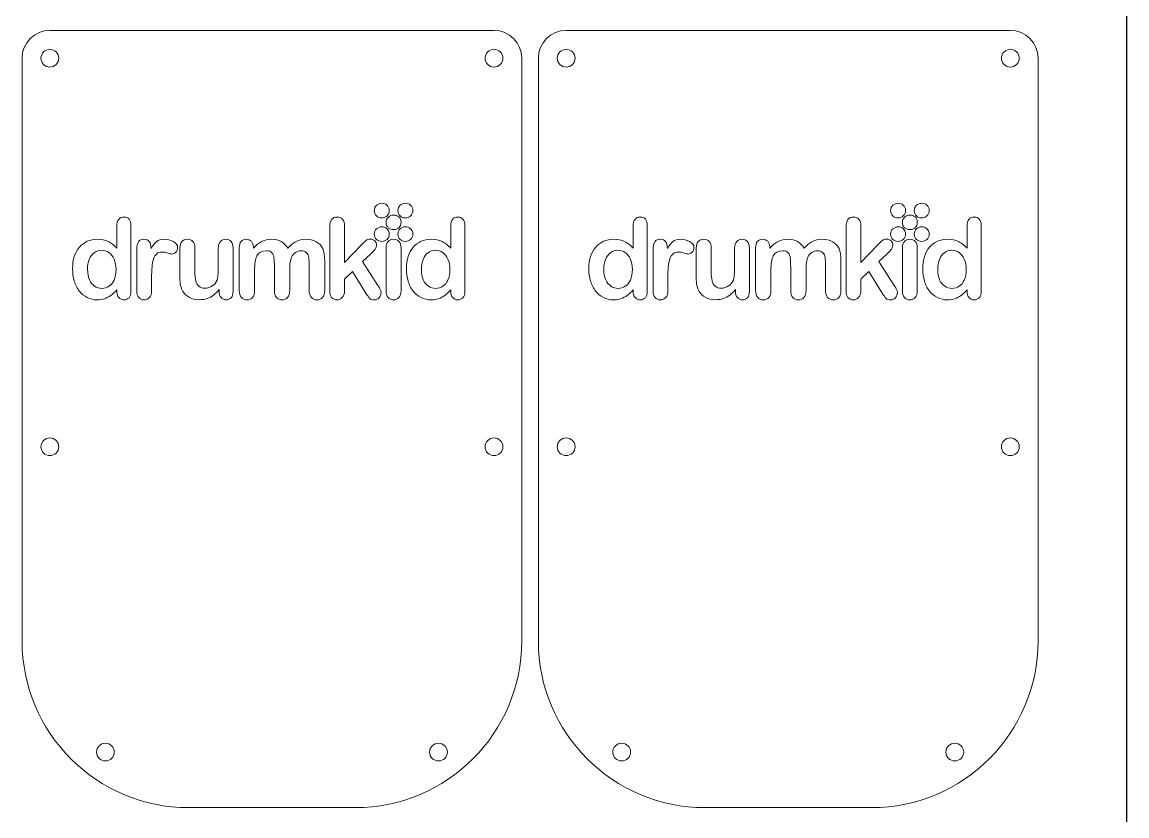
# Model space of a CAD drawing. Header units: millimetres. Extents: x 0 to 400, y 0 to 600.
# Drawn here: x 201 to 400, y 156.5 to 299.5 of the extents above; entities that cross this region are included whole.
import ezdxf

# ---------------------------------------------------------------- set-up
doc = ezdxf.new("R2010")
doc.units = ezdxf.units.MM
for name, color, linetype, lineweight, true_color in [('cut profiles', 1, 'Continuous', 9, 0xff0000), ('line engrave', 5, 'Continuous', 9, 0x0000ff), ('sheet outline', 3, 'Continuous', 25, 0x00ff00)]:
    doc.layers.add(name, color=color, linetype=linetype, lineweight=lineweight, true_color=true_color)

msp = doc.modelspace()

# ---------------------------------------------------------------- linework, layer by layer
at = {"layer": 'cut profiles'}
for p, q in [((206, 298), (286, 298)), ((299, 298), (379, 298)), ((201, 188), (201, 293)), ((291, 188), (291, 293)), ((294, 188), (294, 293)), ((384, 188), (384, 293)), ((231, 158), (261, 158)), ((324, 158), (354, 158))]:
    msp.add_line(p, q, dxfattribs=at)
for centre in [(206, 293), (286, 293), (299, 293), (379, 293), (206, 223), (286, 223), (299, 223), (379, 223), (216, 168), (276, 168), (309, 168), (369, 168)]:
    msp.add_circle(centre, 1.6, dxfattribs=at)
for centre, radius, start, end in [((206, 293), 5, 90, 180), ((286, 293), 5, 0, 90), ((299, 293), 5, 90, 180), ((379, 293), 5, 0, 90), ((231, 188), 30, 180, 270), ((261, 188), 30, 270, 0), ((324, 188), 30, 180, 270), ((354, 188), 30, 270, 0)]:
    msp.add_arc(centre, radius, start, end, dxfattribs=at)
at = {"layer": 'line engrave', "color": 5, "true_color": 0x0000ff}
for points in [[(218.07, 258.75), (218.07, 262.72)], [(220.61, 262.86), (220.61, 251)], [(259.08, 262.72), (259.08, 256.2), (262.11, 259.37)], [(278.21, 258.75), (278.21, 262.72)], [(280.75, 262.86), (280.75, 251)], [(311.07, 258.75), (311.07, 262.72)], [(313.61, 262.86), (313.61, 251)], [(352.08, 262.72), (352.08, 256.2), (355.11, 259.37)], [(371.21, 258.75), (371.21, 262.72)], [(373.75, 262.86), (373.75, 251)], [(256.41, 251.1), (256.41, 262.56)], [(349.41, 251.1), (349.41, 262.56)], [(229.43, 253.46), (229.43, 258.79)], [(232.12, 258.79), (232.12, 254.49)], [(236.33, 255.52), (236.33, 258.79)], [(239.01, 258.79), (239.01, 251)], [(240.11, 251.16), (240.11, 258.85)], [(242.67, 259.01), (242.67, 258.75)], [(266.56, 251.1), (266.56, 258.79)], [(269.25, 258.87), (269.25, 251.1)], [(322.43, 253.46), (322.43, 258.79)], [(325.12, 258.79), (325.12, 254.49)], [(329.33, 255.52), (329.33, 258.79)], [(332.01, 258.79), (332.01, 251)], [(333.11, 251.16), (333.11, 258.85)], [(335.67, 259.01), (335.67, 258.75)], [(359.56, 251.1), (359.56, 258.79)], [(362.25, 258.87), (362.25, 251.1)], [(221.64, 251.1), (221.64, 258.58)], [(263.76, 257.7), (262.33, 256.39), (265.09, 252.06)], [(314.64, 251.1), (314.64, 258.58)], [(356.76, 257.7), (355.33, 256.39), (358.09, 252.06)], [(242.88, 254.79), (242.88, 251.16)], [(246.44, 251.16), (246.44, 255.44)], [(249.21, 254.73), (249.21, 251.16)], [(252.71, 251.16), (252.71, 255.68)], [(255.5, 256.41), (255.5, 251.16)], [(335.88, 254.79), (335.88, 251.16)], [(339.44, 251.16), (339.44, 255.44)], [(342.21, 254.73), (342.21, 251.16)], [(345.71, 251.16), (345.71, 255.68)], [(348.5, 256.41), (348.5, 251.16)], [(224.32, 253.35), (224.32, 251.1)], [(262.91, 250.7), (260.54, 254.6), (259.08, 253.22), (259.08, 251.08)], [(317.32, 253.35), (317.32, 251.1)], [(355.91, 250.7), (353.54, 254.6), (352.08, 253.22), (352.08, 251.08)], [(218.07, 251), (218.07, 251.27)], [(236.49, 250.98), (236.49, 251.33)], [(278.21, 251), (278.21, 251.27)], [(311.07, 251), (311.07, 251.27)], [(329.49, 250.98), (329.49, 251.33)], [(371.21, 251), (371.21, 251.27)]]:
    msp.add_lwpolyline(points, dxfattribs=at)
for points in [[(264.84, 266.5), (265.12, 266.75), (265.44, 266.87), (265.8, 266.87)], [(265.8, 266.87), (266.14, 266.87), (266.45, 266.76), (266.72, 266.54)], [(269.09, 266.5), (269.37, 266.75), (269.69, 266.87), (270.05, 266.87)], [(270.05, 266.87), (270.4, 266.87), (270.71, 266.76), (270.97, 266.54)], [(357.84, 266.5), (358.12, 266.75), (358.44, 266.87), (358.8, 266.87)], [(358.8, 266.87), (359.14, 266.87), (359.45, 266.76), (359.72, 266.54)], [(362.09, 266.5), (362.37, 266.75), (362.69, 266.87), (363.05, 266.87)], [(363.05, 266.87), (363.4, 266.87), (363.71, 266.76), (363.97, 266.54)], [(264.44, 265.56), (264.44, 265.94), (264.57, 266.25), (264.84, 266.5)], [(264.83, 264.59), (264.57, 264.82), (264.44, 265.14), (264.44, 265.56)], [(266.72, 266.54), (266.99, 266.31), (267.13, 265.99), (267.13, 265.56)], [(267.13, 265.56), (267.13, 265.15), (266.99, 264.82), (266.73, 264.59)], [(266.97, 264.37), (267.24, 264.62), (267.56, 264.75), (267.92, 264.75)], [(267.92, 264.75), (268.27, 264.75), (268.58, 264.63), (268.85, 264.41)], [(268.69, 265.56), (268.69, 265.94), (268.83, 266.25), (269.09, 266.5)], [(269.08, 264.59), (268.82, 264.82), (268.69, 265.14), (268.69, 265.56)], [(270.97, 266.54), (271.24, 266.31), (271.38, 265.99), (271.38, 265.56)], [(271.38, 265.56), (271.38, 265.15), (271.25, 264.82), (270.98, 264.59)], [(357.44, 265.56), (357.44, 265.94), (357.57, 266.25), (357.84, 266.5)], [(357.83, 264.59), (357.57, 264.82), (357.44, 265.14), (357.44, 265.56)], [(359.72, 266.54), (359.99, 266.31), (360.13, 265.99), (360.13, 265.56)], [(360.13, 265.56), (360.13, 265.15), (359.99, 264.82), (359.73, 264.59)], [(359.97, 264.37), (360.24, 264.62), (360.56, 264.75), (360.92, 264.75)], [(360.92, 264.75), (361.27, 264.75), (361.58, 264.63), (361.85, 264.41)], [(361.69, 265.56), (361.69, 265.94), (361.83, 266.25), (362.09, 266.5)], [(362.08, 264.59), (361.82, 264.82), (361.69, 265.14), (361.69, 265.56)], [(363.97, 266.54), (364.24, 266.31), (364.38, 265.99), (364.38, 265.56)], [(364.38, 265.56), (364.38, 265.15), (364.25, 264.82), (363.98, 264.59)], [(218.07, 262.72), (218.07, 263.27), (218.18, 263.69), (218.4, 263.97)], [(218.4, 263.97), (218.62, 264.25), (218.94, 264.39), (219.34, 264.39)], [(219.34, 264.39), (219.75, 264.39), (220.06, 264.26), (220.28, 264)], [(220.28, 264), (220.5, 263.74), (220.61, 263.36), (220.61, 262.86)], [(256.41, 262.56), (256.41, 263.16), (256.52, 263.61), (256.75, 263.92)], [(256.75, 263.92), (256.98, 264.23), (257.31, 264.39), (257.73, 264.39)], [(257.73, 264.39), (258.15, 264.39), (258.48, 264.25), (258.72, 263.97)], [(258.72, 263.97), (258.96, 263.69), (259.08, 263.27), (259.08, 262.72)], [(265.8, 264.24), (265.42, 264.24), (265.1, 264.36), (264.83, 264.59)], [(266.73, 264.59), (266.47, 264.36), (266.16, 264.24), (265.8, 264.24)], [(266.56, 263.44), (266.56, 263.82), (266.7, 264.13), (266.97, 264.37)], [(266.96, 262.46), (266.7, 262.69), (266.56, 263.02), (266.56, 263.44)], [(268.85, 264.41), (269.12, 264.19), (269.25, 263.86), (269.25, 263.44)], [(269.25, 263.44), (269.25, 263.02), (269.12, 262.7), (268.86, 262.46)], [(270.05, 264.24), (269.68, 264.24), (269.35, 264.36), (269.08, 264.59)], [(270.98, 264.59), (270.72, 264.36), (270.41, 264.24), (270.05, 264.24)], [(278.21, 262.72), (278.21, 263.27), (278.32, 263.69), (278.53, 263.97)], [(278.53, 263.97), (278.76, 264.25), (279.07, 264.39), (279.48, 264.39)], [(279.48, 264.39), (279.89, 264.39), (280.2, 264.26), (280.41, 264)], [(280.41, 264), (280.64, 263.74), (280.75, 263.36), (280.75, 262.86)], [(311.07, 262.72), (311.07, 263.27), (311.18, 263.69), (311.4, 263.97)], [(311.4, 263.97), (311.62, 264.25), (311.94, 264.39), (312.34, 264.39)], [(312.34, 264.39), (312.75, 264.39), (313.06, 264.26), (313.28, 264)], [(313.28, 264), (313.5, 263.74), (313.61, 263.36), (313.61, 262.86)], [(349.41, 262.56), (349.41, 263.16), (349.52, 263.61), (349.75, 263.92)], [(349.75, 263.92), (349.98, 264.23), (350.31, 264.39), (350.73, 264.39)], [(350.73, 264.39), (351.15, 264.39), (351.48, 264.25), (351.72, 263.97)], [(351.72, 263.97), (351.96, 263.69), (352.08, 263.27), (352.08, 262.72)], [(358.8, 264.24), (358.42, 264.24), (358.1, 264.36), (357.83, 264.59)], [(359.73, 264.59), (359.47, 264.36), (359.16, 264.24), (358.8, 264.24)], [(359.56, 263.44), (359.56, 263.82), (359.7, 264.13), (359.97, 264.37)], [(359.96, 262.46), (359.7, 262.69), (359.56, 263.02), (359.56, 263.44)], [(361.85, 264.41), (362.12, 264.19), (362.25, 263.86), (362.25, 263.44)], [(362.25, 263.44), (362.25, 263.02), (362.12, 262.7), (361.86, 262.46)], [(363.05, 264.24), (362.68, 264.24), (362.35, 264.36), (362.08, 264.59)], [(363.98, 264.59), (363.72, 264.36), (363.41, 264.24), (363.05, 264.24)], [(371.21, 262.72), (371.21, 263.27), (371.32, 263.69), (371.53, 263.97)], [(371.53, 263.97), (371.76, 264.25), (372.07, 264.39), (372.48, 264.39)], [(372.48, 264.39), (372.89, 264.39), (373.2, 264.26), (373.41, 264)], [(373.41, 264), (373.64, 263.74), (373.75, 263.36), (373.75, 262.86)], [(264.44, 261.31), (264.44, 261.69), (264.57, 262), (264.84, 262.25)], [(264.83, 260.34), (264.57, 260.57), (264.44, 260.89), (264.44, 261.31)], [(264.84, 262.25), (265.12, 262.49), (265.44, 262.62), (265.8, 262.62)], [(265.8, 262.62), (266.14, 262.62), (266.45, 262.51), (266.72, 262.28)], [(266.72, 262.28), (266.99, 262.06), (267.13, 261.74), (267.13, 261.31)], [(267.13, 261.31), (267.13, 260.9), (266.99, 260.57), (266.73, 260.34)], [(267.92, 262.12), (267.55, 262.12), (267.23, 262.23), (266.96, 262.46)], [(268.86, 262.46), (268.6, 262.23), (268.28, 262.12), (267.92, 262.12)], [(268.69, 261.31), (268.69, 261.69), (268.83, 262), (269.09, 262.25)], [(269.08, 260.34), (268.82, 260.57), (268.69, 260.89), (268.69, 261.31)], [(269.09, 262.25), (269.37, 262.49), (269.69, 262.62), (270.05, 262.62)], [(270.05, 262.62), (270.4, 262.62), (270.71, 262.51), (270.97, 262.28)], [(270.97, 262.28), (271.24, 262.06), (271.38, 261.74), (271.38, 261.31)], [(271.38, 261.31), (271.38, 260.9), (271.25, 260.57), (270.98, 260.34)], [(357.44, 261.31), (357.44, 261.69), (357.57, 262), (357.84, 262.25)], [(357.83, 260.34), (357.57, 260.57), (357.44, 260.89), (357.44, 261.31)], [(357.84, 262.25), (358.12, 262.49), (358.44, 262.62), (358.8, 262.62)], [(358.8, 262.62), (359.14, 262.62), (359.45, 262.51), (359.72, 262.28)], [(359.72, 262.28), (359.99, 262.06), (360.13, 261.74), (360.13, 261.31)], [(360.13, 261.31), (360.13, 260.9), (359.99, 260.57), (359.73, 260.34)], [(360.92, 262.12), (360.55, 262.12), (360.23, 262.23), (359.96, 262.46)], [(361.86, 262.46), (361.6, 262.23), (361.28, 262.12), (360.92, 262.12)], [(361.69, 261.31), (361.69, 261.69), (361.83, 262), (362.09, 262.25)], [(362.08, 260.34), (361.82, 260.57), (361.69, 260.89), (361.69, 261.31)], [(362.09, 262.25), (362.37, 262.49), (362.69, 262.62), (363.05, 262.62)], [(363.05, 262.62), (363.4, 262.62), (363.71, 262.51), (363.97, 262.28)], [(363.97, 262.28), (364.24, 262.06), (364.38, 261.74), (364.38, 261.31)], [(364.38, 261.31), (364.38, 260.9), (364.25, 260.57), (363.98, 260.34)], [(210.09, 255.04), (210.09, 256.72), (210.5, 258.03), (211.32, 258.97)], [(211.32, 258.97), (212.14, 259.91), (213.22, 260.37), (214.56, 260.37)], [(214.56, 260.37), (215.33, 260.37), (215.99, 260.24), (216.52, 259.97)], [(216.52, 259.97), (217.05, 259.71), (217.57, 259.3), (218.07, 258.75)], [(221.64, 258.58), (221.64, 259.79), (222.07, 260.39), (222.95, 260.39)], [(222.95, 260.39), (223.39, 260.39), (223.71, 260.25), (223.91, 259.97)], [(223.91, 259.97), (224.11, 259.69), (224.22, 259.27), (224.24, 258.72)], [(224.24, 258.72), (224.56, 259.27), (224.89, 259.69), (225.22, 259.97)], [(225.22, 259.97), (225.56, 260.25), (226.01, 260.39), (226.58, 260.39)], [(226.58, 260.39), (227.14, 260.39), (227.69, 260.25), (228.22, 259.97)], [(228.22, 259.97), (228.75, 259.69), (229.02, 259.31), (229.02, 258.85)], [(229.02, 258.85), (229.02, 258.52), (228.91, 258.25), (228.68, 258.03)], [(229.43, 258.79), (229.43, 259.33), (229.56, 259.73), (229.8, 259.99)], [(229.8, 259.99), (230.04, 260.26), (230.36, 260.39), (230.76, 260.39)], [(230.76, 260.39), (231.17, 260.39), (231.5, 260.26), (231.75, 259.99)], [(231.75, 259.99), (232, 259.72), (232.12, 259.32), (232.12, 258.79)], [(236.33, 258.79), (236.33, 259.32), (236.46, 259.72), (236.71, 259.99)], [(236.71, 259.99), (236.96, 260.26), (237.28, 260.39), (237.68, 260.39)], [(237.68, 260.39), (238.08, 260.39), (238.4, 260.26), (238.65, 259.99)], [(238.65, 259.99), (238.89, 259.73), (239.01, 259.33), (239.01, 258.79)], [(240.11, 258.85), (240.11, 259.35), (240.23, 259.74), (240.46, 260)], [(240.46, 260), (240.69, 260.26), (241, 260.39), (241.38, 260.39)], [(241.38, 260.39), (241.75, 260.39), (242.06, 260.27), (242.3, 260.02)], [(242.3, 260.02), (242.55, 259.78), (242.67, 259.44), (242.67, 259.01)], [(242.67, 258.75), (243.14, 259.31), (243.64, 259.72), (244.17, 259.98)], [(244.17, 259.98), (244.7, 260.24), (245.29, 260.37), (245.94, 260.37)], [(245.94, 260.37), (246.62, 260.37), (247.2, 260.24), (247.68, 259.97)], [(247.68, 259.97), (248.17, 259.7), (248.57, 259.3), (248.88, 258.75)], [(248.88, 258.75), (249.34, 259.3), (249.82, 259.71), (250.34, 259.97)], [(250.34, 259.97), (250.86, 260.24), (251.43, 260.37), (252.06, 260.37)], [(252.06, 260.37), (252.8, 260.37), (253.43, 260.23), (253.96, 259.94)], [(253.96, 259.94), (254.5, 259.65), (254.89, 259.24), (255.16, 258.7)], [(255.16, 258.7), (255.39, 258.22), (255.5, 257.45), (255.5, 256.41)], [(262.11, 259.37), (262.48, 259.76), (262.76, 260.03), (262.96, 260.18)], [(262.96, 260.18), (263.16, 260.32), (263.4, 260.39), (263.68, 260.39)], [(263.68, 260.39), (264.01, 260.39), (264.29, 260.29), (264.52, 260.07)], [(264.85, 259.27), (264.85, 258.88), (264.49, 258.35), (263.76, 257.7)], [(264.52, 260.07), (264.74, 259.86), (264.85, 259.59), (264.85, 259.27)], [(265.8, 259.99), (265.42, 259.99), (265.1, 260.11), (264.83, 260.34)], [(266.73, 260.34), (266.47, 260.11), (266.16, 259.99), (265.8, 259.99)], [(266.56, 258.79), (266.56, 259.32), (266.69, 259.72), (266.93, 259.99)], [(266.93, 259.99), (267.18, 260.26), (267.5, 260.39), (267.89, 260.39)], [(267.89, 260.39), (268.29, 260.39), (268.61, 260.26), (268.87, 259.99)], [(268.87, 259.99), (269.12, 259.72), (269.25, 259.35), (269.25, 258.87)], [(270.05, 259.99), (269.68, 259.99), (269.35, 260.11), (269.08, 260.34)], [(270.98, 260.34), (270.72, 260.11), (270.41, 259.99), (270.05, 259.99)], [(270.23, 255.04), (270.23, 256.72), (270.64, 258.03), (271.46, 258.97)], [(271.46, 258.97), (272.28, 259.91), (273.36, 260.37), (274.7, 260.37)], [(274.7, 260.37), (275.47, 260.37), (276.12, 260.24), (276.65, 259.97)], [(276.65, 259.97), (277.19, 259.71), (277.7, 259.3), (278.21, 258.75)], [(303.09, 255.04), (303.09, 256.72), (303.5, 258.03), (304.32, 258.97)], [(304.32, 258.97), (305.14, 259.91), (306.22, 260.37), (307.56, 260.37)], [(307.56, 260.37), (308.33, 260.37), (308.99, 260.24), (309.52, 259.97)], [(309.52, 259.97), (310.05, 259.71), (310.57, 259.3), (311.07, 258.75)], [(314.64, 258.58), (314.64, 259.79), (315.07, 260.39), (315.95, 260.39)], [(315.95, 260.39), (316.39, 260.39), (316.71, 260.25), (316.91, 259.97)], [(316.91, 259.97), (317.11, 259.69), (317.22, 259.27), (317.24, 258.72)], [(317.24, 258.72), (317.56, 259.27), (317.89, 259.69), (318.22, 259.97)], [(318.22, 259.97), (318.56, 260.25), (319.01, 260.39), (319.58, 260.39)], [(319.58, 260.39), (320.14, 260.39), (320.69, 260.25), (321.22, 259.97)], [(321.22, 259.97), (321.75, 259.69), (322.02, 259.31), (322.02, 258.85)], [(322.02, 258.85), (322.02, 258.52), (321.91, 258.25), (321.68, 258.03)], [(322.43, 258.79), (322.43, 259.33), (322.56, 259.73), (322.8, 259.99)], [(322.8, 259.99), (323.04, 260.26), (323.36, 260.39), (323.76, 260.39)], [(323.76, 260.39), (324.17, 260.39), (324.5, 260.26), (324.75, 259.99)], [(324.75, 259.99), (325, 259.72), (325.12, 259.32), (325.12, 258.79)], [(329.33, 258.79), (329.33, 259.32), (329.46, 259.72), (329.71, 259.99)], [(329.71, 259.99), (329.96, 260.26), (330.28, 260.39), (330.68, 260.39)], [(330.68, 260.39), (331.08, 260.39), (331.4, 260.26), (331.65, 259.99)], [(331.65, 259.99), (331.89, 259.73), (332.01, 259.33), (332.01, 258.79)], [(333.11, 258.85), (333.11, 259.35), (333.23, 259.74), (333.46, 260)], [(333.46, 260), (333.69, 260.26), (334, 260.39), (334.38, 260.39)], [(334.38, 260.39), (334.75, 260.39), (335.06, 260.27), (335.3, 260.02)], [(335.3, 260.02), (335.55, 259.78), (335.67, 259.44), (335.67, 259.01)], [(335.67, 258.75), (336.14, 259.31), (336.64, 259.72), (337.17, 259.98)], [(337.17, 259.98), (337.7, 260.24), (338.29, 260.37), (338.94, 260.37)], [(338.94, 260.37), (339.62, 260.37), (340.2, 260.24), (340.68, 259.97)], [(340.68, 259.97), (341.17, 259.7), (341.57, 259.3), (341.88, 258.75)], [(341.88, 258.75), (342.34, 259.3), (342.82, 259.71), (343.34, 259.97)], [(343.34, 259.97), (343.86, 260.24), (344.43, 260.37), (345.06, 260.37)], [(345.06, 260.37), (345.8, 260.37), (346.43, 260.23), (346.96, 259.94)], [(346.96, 259.94), (347.5, 259.65), (347.89, 259.24), (348.16, 258.7)], [(348.16, 258.7), (348.39, 258.22), (348.5, 257.45), (348.5, 256.41)], [(355.11, 259.37), (355.48, 259.76), (355.76, 260.03), (355.96, 260.18)], [(355.96, 260.18), (356.16, 260.32), (356.4, 260.39), (356.68, 260.39)], [(356.68, 260.39), (357.01, 260.39), (357.29, 260.29), (357.52, 260.07)], [(357.85, 259.27), (357.85, 258.88), (357.49, 258.35), (356.76, 257.7)], [(357.52, 260.07), (357.74, 259.86), (357.85, 259.59), (357.85, 259.27)], [(358.8, 259.99), (358.42, 259.99), (358.1, 260.11), (357.83, 260.34)], [(359.73, 260.34), (359.47, 260.11), (359.16, 259.99), (358.8, 259.99)], [(359.56, 258.79), (359.56, 259.32), (359.69, 259.72), (359.93, 259.99)], [(359.93, 259.99), (360.18, 260.26), (360.5, 260.39), (360.89, 260.39)], [(360.89, 260.39), (361.29, 260.39), (361.61, 260.26), (361.87, 259.99)], [(361.87, 259.99), (362.12, 259.72), (362.25, 259.35), (362.25, 258.87)], [(363.05, 259.99), (362.68, 259.99), (362.35, 260.11), (362.08, 260.34)], [(363.98, 260.34), (363.72, 260.11), (363.41, 259.99), (363.05, 259.99)], [(363.23, 255.04), (363.23, 256.72), (363.64, 258.03), (364.46, 258.97)], [(364.46, 258.97), (365.28, 259.91), (366.36, 260.37), (367.7, 260.37)], [(367.7, 260.37), (368.47, 260.37), (369.12, 260.24), (369.65, 259.97)], [(369.65, 259.97), (370.19, 259.71), (370.7, 259.3), (371.21, 258.75)], [(213.1, 256.76), (212.89, 256.24), (212.79, 255.64), (212.79, 254.95)], [(214.01, 257.96), (213.62, 257.69), (213.32, 257.29), (213.1, 256.76)], [(215.33, 258.39), (214.84, 258.39), (214.4, 258.25), (214.01, 257.96)], [(216.63, 257.97), (216.23, 258.25), (215.8, 258.39), (215.33, 258.39)], [(217.57, 256.79), (217.34, 257.31), (217.03, 257.7), (216.63, 257.97)], [(217.93, 254.95), (217.93, 255.67), (217.81, 256.28), (217.57, 256.79)], [(224.69, 256.85), (224.55, 256.44), (224.46, 255.96), (224.4, 255.39)], [(225.27, 257.77), (225.02, 257.56), (224.83, 257.26), (224.69, 256.85)], [(226.23, 258.08), (225.84, 258.08), (225.52, 257.98), (225.27, 257.77)], [(227.23, 257.89), (226.85, 258.02), (226.52, 258.08), (226.23, 258.08)], [(227.95, 257.72), (227.85, 257.72), (227.61, 257.78), (227.23, 257.89)], [(228.68, 258.03), (228.45, 257.82), (228.21, 257.72), (227.95, 257.72)], [(243.29, 257.39), (243.02, 256.79), (242.88, 255.92), (242.88, 254.79)], [(245.04, 258.3), (244.16, 258.3), (243.58, 258), (243.29, 257.39)], [(246, 257.93), (245.8, 258.18), (245.48, 258.3), (245.04, 258.3)], [(246.37, 257.02), (246.33, 257.39), (246.2, 257.7), (246, 257.93)], [(246.44, 255.44), (246.44, 256.12), (246.42, 256.64), (246.37, 257.02)], [(249.51, 257.14), (249.31, 256.68), (249.21, 255.88), (249.21, 254.73)], [(250.24, 257.98), (249.93, 257.77), (249.68, 257.49), (249.51, 257.14)], [(251.26, 258.3), (250.9, 258.3), (250.56, 258.19), (250.24, 257.98)], [(252.24, 257.94), (252.03, 258.18), (251.7, 258.3), (251.26, 258.3)], [(252.64, 257.07), (252.59, 257.42), (252.46, 257.71), (252.24, 257.94)], [(252.71, 255.68), (252.71, 256.26), (252.69, 256.72), (252.64, 257.07)], [(273.24, 256.76), (273.03, 256.24), (272.92, 255.64), (272.92, 254.95)], [(274.14, 257.96), (273.76, 257.69), (273.45, 257.29), (273.24, 256.76)], [(275.46, 258.39), (274.97, 258.39), (274.53, 258.25), (274.14, 257.96)], [(276.76, 257.97), (276.37, 258.25), (275.94, 258.39), (275.46, 258.39)], [(277.71, 256.79), (277.48, 257.31), (277.16, 257.7), (276.76, 257.97)], [(278.06, 254.95), (278.06, 255.67), (277.94, 256.28), (277.71, 256.79)], [(306.1, 256.76), (305.89, 256.24), (305.79, 255.64), (305.79, 254.95)], [(307.01, 257.96), (306.62, 257.69), (306.32, 257.29), (306.1, 256.76)], [(308.33, 258.39), (307.84, 258.39), (307.4, 258.25), (307.01, 257.96)], [(309.63, 257.97), (309.23, 258.25), (308.8, 258.39), (308.33, 258.39)], [(310.57, 256.79), (310.34, 257.31), (310.03, 257.7), (309.63, 257.97)], [(310.93, 254.95), (310.93, 255.67), (310.81, 256.28), (310.57, 256.79)], [(317.69, 256.85), (317.55, 256.44), (317.46, 255.96), (317.4, 255.39)], [(318.27, 257.77), (318.02, 257.56), (317.83, 257.26), (317.69, 256.85)], [(319.23, 258.08), (318.84, 258.08), (318.52, 257.98), (318.27, 257.77)], [(320.23, 257.89), (319.85, 258.02), (319.52, 258.08), (319.23, 258.08)], [(320.95, 257.72), (320.85, 257.72), (320.61, 257.78), (320.23, 257.89)], [(321.68, 258.03), (321.45, 257.82), (321.21, 257.72), (320.95, 257.72)], [(336.29, 257.39), (336.02, 256.79), (335.88, 255.92), (335.88, 254.79)], [(338.04, 258.3), (337.16, 258.3), (336.58, 258), (336.29, 257.39)], [(339, 257.93), (338.8, 258.18), (338.48, 258.3), (338.04, 258.3)], [(339.37, 257.02), (339.33, 257.39), (339.2, 257.7), (339, 257.93)], [(339.44, 255.44), (339.44, 256.12), (339.42, 256.64), (339.37, 257.02)], [(342.51, 257.14), (342.31, 256.68), (342.21, 255.88), (342.21, 254.73)], [(343.24, 257.98), (342.93, 257.77), (342.68, 257.49), (342.51, 257.14)], [(344.26, 258.3), (343.9, 258.3), (343.56, 258.19), (343.24, 257.98)], [(345.24, 257.94), (345.03, 258.18), (344.7, 258.3), (344.26, 258.3)], [(345.64, 257.07), (345.59, 257.42), (345.46, 257.71), (345.24, 257.94)], [(345.71, 255.68), (345.71, 256.26), (345.69, 256.72), (345.64, 257.07)], [(366.24, 256.76), (366.03, 256.24), (365.92, 255.64), (365.92, 254.95)], [(367.14, 257.96), (366.76, 257.69), (366.45, 257.29), (366.24, 256.76)], [(368.46, 258.39), (367.97, 258.39), (367.53, 258.25), (367.14, 257.96)], [(369.76, 257.97), (369.37, 258.25), (368.94, 258.39), (368.46, 258.39)], [(370.71, 256.79), (370.48, 257.31), (370.16, 257.7), (369.76, 257.97)], [(371.06, 254.95), (371.06, 255.67), (370.94, 256.28), (370.71, 256.79)], [(210.4, 252.82), (210.19, 253.51), (210.09, 254.25), (210.09, 255.04)], [(212.79, 254.95), (212.79, 254.22), (212.9, 253.6), (213.12, 253.09)], [(217.57, 253.04), (217.81, 253.55), (217.93, 254.19), (217.93, 254.95)], [(224.4, 255.39), (224.35, 254.84), (224.32, 254.15), (224.32, 253.35)], [(236.11, 253.02), (236.26, 253.4), (236.33, 254.24), (236.33, 255.52)], [(270.53, 252.82), (270.33, 253.51), (270.23, 254.25), (270.23, 255.04)], [(272.92, 254.95), (272.92, 254.22), (273.03, 253.6), (273.26, 253.09)], [(277.71, 253.04), (277.94, 253.55), (278.06, 254.19), (278.06, 254.95)], [(303.4, 252.82), (303.19, 253.51), (303.09, 254.25), (303.09, 255.04)], [(305.79, 254.95), (305.79, 254.22), (305.9, 253.6), (306.12, 253.09)], [(310.57, 253.04), (310.81, 253.55), (310.93, 254.19), (310.93, 254.95)], [(317.4, 255.39), (317.35, 254.84), (317.32, 254.15), (317.32, 253.35)], [(329.11, 253.02), (329.26, 253.4), (329.33, 254.24), (329.33, 255.52)], [(363.53, 252.82), (363.33, 253.51), (363.23, 254.25), (363.23, 255.04)], [(365.92, 254.95), (365.92, 254.22), (366.03, 253.6), (366.26, 253.09)], [(370.71, 253.04), (370.94, 253.55), (371.06, 254.19), (371.06, 254.95)], [(211.31, 251.04), (210.91, 251.55), (210.61, 252.14), (210.4, 252.82)], [(213.12, 253.09), (213.35, 252.58), (213.66, 252.19), (214.06, 251.93)], [(216.64, 251.91), (217.03, 252.16), (217.34, 252.54), (217.57, 253.04)], [(229.94, 251), (229.6, 251.57), (229.43, 252.39), (229.43, 253.46)], [(232.12, 254.49), (232.12, 253.86), (232.17, 253.34), (232.28, 252.91)], [(232.28, 252.91), (232.38, 252.49), (232.57, 252.16), (232.84, 251.92)], [(235.23, 251.97), (235.63, 252.24), (235.92, 252.59), (236.11, 253.02)], [(271.45, 251.04), (271.05, 251.55), (270.74, 252.14), (270.53, 252.82)], [(273.26, 253.09), (273.49, 252.58), (273.8, 252.19), (274.19, 251.93)], [(276.77, 251.91), (277.17, 252.16), (277.48, 252.54), (277.71, 253.04)], [(304.31, 251.04), (303.91, 251.55), (303.61, 252.14), (303.4, 252.82)], [(306.12, 253.09), (306.35, 252.58), (306.66, 252.19), (307.06, 251.93)], [(309.64, 251.91), (310.03, 252.16), (310.34, 252.54), (310.57, 253.04)], [(322.94, 251), (322.6, 251.57), (322.43, 252.39), (322.43, 253.46)], [(325.12, 254.49), (325.12, 253.86), (325.17, 253.34), (325.28, 252.91)], [(325.28, 252.91), (325.38, 252.49), (325.57, 252.16), (325.84, 251.92)], [(328.23, 251.97), (328.63, 252.24), (328.92, 252.59), (329.11, 253.02)], [(364.45, 251.04), (364.05, 251.55), (363.74, 252.14), (363.53, 252.82)], [(366.26, 253.09), (366.49, 252.58), (366.8, 252.19), (367.19, 251.93)], [(369.77, 251.91), (370.17, 252.16), (370.48, 252.54), (370.71, 253.04)], [(212.73, 249.87), (212.18, 250.15), (211.71, 250.54), (211.31, 251.04)], [(214.06, 251.93), (214.45, 251.67), (214.88, 251.54), (215.35, 251.54)], [(215.35, 251.54), (215.82, 251.54), (216.25, 251.67), (216.64, 251.91)], [(218.07, 251.27), (217.71, 250.86), (217.36, 250.52), (217, 250.26)], [(218.43, 249.86), (218.19, 250.13), (218.07, 250.51), (218.07, 251)], [(220.61, 251), (220.61, 250.49), (220.5, 250.11), (220.26, 249.85)], [(222.01, 249.88), (221.76, 250.16), (221.64, 250.56), (221.64, 251.1)], [(224.32, 251.1), (224.32, 250.56), (224.2, 250.15), (223.94, 249.87)], [(231.13, 249.89), (230.61, 250.16), (230.22, 250.53), (229.94, 251)], [(232.84, 251.92), (233.12, 251.68), (233.49, 251.56), (233.95, 251.56)], [(233.95, 251.56), (234.4, 251.56), (234.83, 251.7), (235.23, 251.97)], [(236.49, 251.33), (236.17, 250.92), (235.83, 250.58), (235.48, 250.3)], [(236.85, 249.86), (236.61, 250.13), (236.49, 250.5), (236.49, 250.98)], [(239.01, 251), (239.01, 250.49), (238.89, 250.11), (238.66, 249.85)], [(240.5, 249.89), (240.24, 250.18), (240.11, 250.6), (240.11, 251.16)], [(242.88, 251.16), (242.88, 250.6), (242.75, 250.18), (242.5, 249.89)], [(246.82, 249.89), (246.57, 250.17), (246.44, 250.6), (246.44, 251.16)], [(249.21, 251.16), (249.21, 250.6), (249.08, 250.17), (248.83, 249.89)], [(253.1, 249.89), (252.84, 250.18), (252.71, 250.6), (252.71, 251.16)], [(255.5, 251.16), (255.5, 250.6), (255.37, 250.17), (255.12, 249.89)], [(256.76, 249.88), (256.52, 250.16), (256.41, 250.56), (256.41, 251.1)], [(259.08, 251.08), (259.08, 250.56), (258.95, 250.16), (258.67, 249.88)], [(265.09, 252.06), (265.29, 251.74), (265.44, 251.49), (265.52, 251.32)], [(265.66, 250.85), (265.66, 250.42), (265.54, 250.08), (265.3, 249.83)], [(265.52, 251.32), (265.61, 251.15), (265.66, 251), (265.66, 250.85)], [(266.93, 249.89), (266.69, 250.17), (266.56, 250.58), (266.56, 251.1)], [(269.25, 251.1), (269.25, 250.56), (269.12, 250.16), (268.87, 249.88)], [(272.86, 249.87), (272.32, 250.15), (271.85, 250.54), (271.45, 251.04)], [(274.19, 251.93), (274.59, 251.67), (275.02, 251.54), (275.48, 251.54)], [(275.48, 251.54), (275.96, 251.54), (276.39, 251.67), (276.77, 251.91)], [(278.21, 251.27), (277.85, 250.86), (277.49, 250.52), (277.14, 250.26)], [(278.56, 249.86), (278.33, 250.13), (278.21, 250.51), (278.21, 251)], [(280.75, 251), (280.75, 250.49), (280.63, 250.11), (280.39, 249.85)], [(305.73, 249.87), (305.18, 250.15), (304.71, 250.54), (304.31, 251.04)], [(307.06, 251.93), (307.45, 251.67), (307.88, 251.54), (308.35, 251.54)], [(308.35, 251.54), (308.82, 251.54), (309.25, 251.67), (309.64, 251.91)], [(311.07, 251.27), (310.71, 250.86), (310.36, 250.52), (310, 250.26)], [(311.43, 249.86), (311.19, 250.13), (311.07, 250.51), (311.07, 251)], [(313.61, 251), (313.61, 250.49), (313.5, 250.11), (313.26, 249.85)], [(315.01, 249.88), (314.76, 250.16), (314.64, 250.56), (314.64, 251.1)], [(317.32, 251.1), (317.32, 250.56), (317.2, 250.15), (316.94, 249.87)], [(324.13, 249.89), (323.61, 250.16), (323.22, 250.53), (322.94, 251)], [(325.84, 251.92), (326.12, 251.68), (326.49, 251.56), (326.95, 251.56)], [(326.95, 251.56), (327.4, 251.56), (327.83, 251.7), (328.23, 251.97)], [(329.49, 251.33), (329.17, 250.92), (328.83, 250.58), (328.48, 250.3)], [(329.85, 249.86), (329.61, 250.13), (329.49, 250.5), (329.49, 250.98)], [(332.01, 251), (332.01, 250.49), (331.89, 250.11), (331.66, 249.85)], [(333.5, 249.89), (333.24, 250.18), (333.11, 250.6), (333.11, 251.16)], [(335.88, 251.16), (335.88, 250.6), (335.75, 250.18), (335.5, 249.89)], [(339.82, 249.89), (339.57, 250.17), (339.44, 250.6), (339.44, 251.16)], [(342.21, 251.16), (342.21, 250.6), (342.08, 250.17), (341.83, 249.89)], [(346.1, 249.89), (345.84, 250.18), (345.71, 250.6), (345.71, 251.16)], [(348.5, 251.16), (348.5, 250.6), (348.37, 250.17), (348.12, 249.89)], [(349.76, 249.88), (349.52, 250.16), (349.41, 250.56), (349.41, 251.1)], [(352.08, 251.08), (352.08, 250.56), (351.95, 250.16), (351.67, 249.88)], [(358.09, 252.06), (358.29, 251.74), (358.44, 251.49), (358.52, 251.32)], [(358.66, 250.85), (358.66, 250.42), (358.54, 250.08), (358.3, 249.83)], [(358.52, 251.32), (358.61, 251.15), (358.66, 251), (358.66, 250.85)], [(359.93, 249.89), (359.69, 250.17), (359.56, 250.58), (359.56, 251.1)], [(362.25, 251.1), (362.25, 250.56), (362.12, 250.16), (361.87, 249.88)], [(365.86, 249.87), (365.32, 250.15), (364.85, 250.54), (364.45, 251.04)], [(367.19, 251.93), (367.59, 251.67), (368.02, 251.54), (368.48, 251.54)], [(368.48, 251.54), (368.96, 251.54), (369.39, 251.67), (369.77, 251.91)], [(371.21, 251.27), (370.85, 250.86), (370.49, 250.52), (370.14, 250.26)], [(371.56, 249.86), (371.33, 250.13), (371.21, 250.51), (371.21, 251)], [(373.75, 251), (373.75, 250.49), (373.63, 250.11), (373.39, 249.85)], [(214.52, 249.47), (213.88, 249.47), (213.28, 249.6), (212.73, 249.87)], [(215.86, 249.67), (215.45, 249.54), (215.01, 249.47), (214.52, 249.47)], [(217, 250.26), (216.65, 250), (216.27, 249.81), (215.86, 249.67)], [(219.34, 249.47), (218.98, 249.47), (218.67, 249.6), (218.43, 249.86)], [(220.26, 249.85), (220.02, 249.6), (219.72, 249.47), (219.34, 249.47)], [(222.97, 249.47), (222.58, 249.47), (222.26, 249.61), (222.01, 249.88)], [(223.94, 249.87), (223.68, 249.6), (223.36, 249.47), (222.97, 249.47)], [(232.88, 249.49), (232.23, 249.49), (231.65, 249.62), (231.13, 249.89)], [(234.32, 249.69), (233.9, 249.56), (233.42, 249.49), (232.88, 249.49)], [(235.48, 250.3), (235.12, 250.03), (234.74, 249.83), (234.32, 249.69)], [(237.76, 249.47), (237.39, 249.47), (237.09, 249.6), (236.85, 249.86)], [(238.66, 249.85), (238.43, 249.6), (238.13, 249.47), (237.76, 249.47)], [(241.5, 249.47), (241.1, 249.47), (240.76, 249.61), (240.5, 249.89)], [(242.5, 249.89), (242.25, 249.61), (241.92, 249.47), (241.5, 249.47)], [(247.81, 249.47), (247.41, 249.47), (247.07, 249.61), (246.82, 249.89)], [(248.83, 249.89), (248.57, 249.61), (248.23, 249.47), (247.81, 249.47)], [(254.1, 249.47), (253.7, 249.47), (253.36, 249.61), (253.1, 249.89)], [(255.12, 249.89), (254.86, 249.61), (254.52, 249.47), (254.1, 249.47)], [(257.73, 249.47), (257.32, 249.47), (257, 249.61), (256.76, 249.88)], [(258.67, 249.88), (258.4, 249.61), (258.09, 249.47), (257.73, 249.47)], [(263.63, 249.73), (263.45, 249.91), (263.21, 250.23), (262.91, 250.7)], [(264.39, 249.47), (264.06, 249.47), (263.81, 249.56), (263.63, 249.73)], [(265.3, 249.83), (265.07, 249.59), (264.77, 249.47), (264.39, 249.47)], [(267.89, 249.47), (267.5, 249.47), (267.18, 249.61), (266.93, 249.89)], [(268.87, 249.88), (268.61, 249.61), (268.29, 249.47), (267.89, 249.47)], [(274.66, 249.47), (274.01, 249.47), (273.42, 249.6), (272.86, 249.87)], [(275.99, 249.67), (275.59, 249.54), (275.14, 249.47), (274.66, 249.47)], [(277.14, 250.26), (276.79, 250), (276.41, 249.81), (275.99, 249.67)], [(279.48, 249.47), (279.11, 249.47), (278.81, 249.6), (278.56, 249.86)], [(280.39, 249.85), (280.16, 249.6), (279.85, 249.47), (279.48, 249.47)], [(307.52, 249.47), (306.88, 249.47), (306.28, 249.6), (305.73, 249.87)], [(308.86, 249.67), (308.45, 249.54), (308.01, 249.47), (307.52, 249.47)], [(310, 250.26), (309.65, 250), (309.27, 249.81), (308.86, 249.67)], [(312.34, 249.47), (311.98, 249.47), (311.67, 249.6), (311.43, 249.86)], [(313.26, 249.85), (313.02, 249.6), (312.72, 249.47), (312.34, 249.47)], [(315.97, 249.47), (315.58, 249.47), (315.26, 249.61), (315.01, 249.88)], [(316.94, 249.87), (316.68, 249.6), (316.36, 249.47), (315.97, 249.47)], [(325.88, 249.49), (325.23, 249.49), (324.65, 249.62), (324.13, 249.89)], [(327.32, 249.69), (326.9, 249.56), (326.42, 249.49), (325.88, 249.49)], [(328.48, 250.3), (328.12, 250.03), (327.74, 249.83), (327.32, 249.69)], [(330.76, 249.47), (330.39, 249.47), (330.09, 249.6), (329.85, 249.86)], [(331.66, 249.85), (331.43, 249.6), (331.13, 249.47), (330.76, 249.47)], [(334.5, 249.47), (334.1, 249.47), (333.76, 249.61), (333.5, 249.89)], [(335.5, 249.89), (335.25, 249.61), (334.92, 249.47), (334.5, 249.47)], [(340.81, 249.47), (340.41, 249.47), (340.07, 249.61), (339.82, 249.89)], [(341.83, 249.89), (341.57, 249.61), (341.23, 249.47), (340.81, 249.47)], [(347.1, 249.47), (346.7, 249.47), (346.36, 249.61), (346.1, 249.89)], [(348.12, 249.89), (347.86, 249.61), (347.52, 249.47), (347.1, 249.47)], [(350.73, 249.47), (350.32, 249.47), (350, 249.61), (349.76, 249.88)], [(351.67, 249.88), (351.4, 249.61), (351.09, 249.47), (350.73, 249.47)], [(356.63, 249.73), (356.45, 249.91), (356.21, 250.23), (355.91, 250.7)], [(357.39, 249.47), (357.06, 249.47), (356.81, 249.56), (356.63, 249.73)], [(358.3, 249.83), (358.07, 249.59), (357.77, 249.47), (357.39, 249.47)], [(360.89, 249.47), (360.5, 249.47), (360.18, 249.61), (359.93, 249.89)], [(361.87, 249.88), (361.61, 249.61), (361.29, 249.47), (360.89, 249.47)], [(367.66, 249.47), (367.01, 249.47), (366.42, 249.6), (365.86, 249.87)], [(368.99, 249.67), (368.59, 249.54), (368.14, 249.47), (367.66, 249.47)], [(370.14, 250.26), (369.79, 250), (369.41, 249.81), (368.99, 249.67)], [(372.48, 249.47), (372.11, 249.47), (371.81, 249.6), (371.56, 249.86)], [(373.39, 249.85), (373.16, 249.6), (372.85, 249.47), (372.48, 249.47)]]:
    msp.add_open_spline(points, degree=3, dxfattribs=at)
at = {"layer": 'sheet outline', "color": 3, "true_color": 0x00ff00}
msp.add_line((400, 0), (400, 600), dxfattribs=at)

doc.saveas('drawing.dxf')
